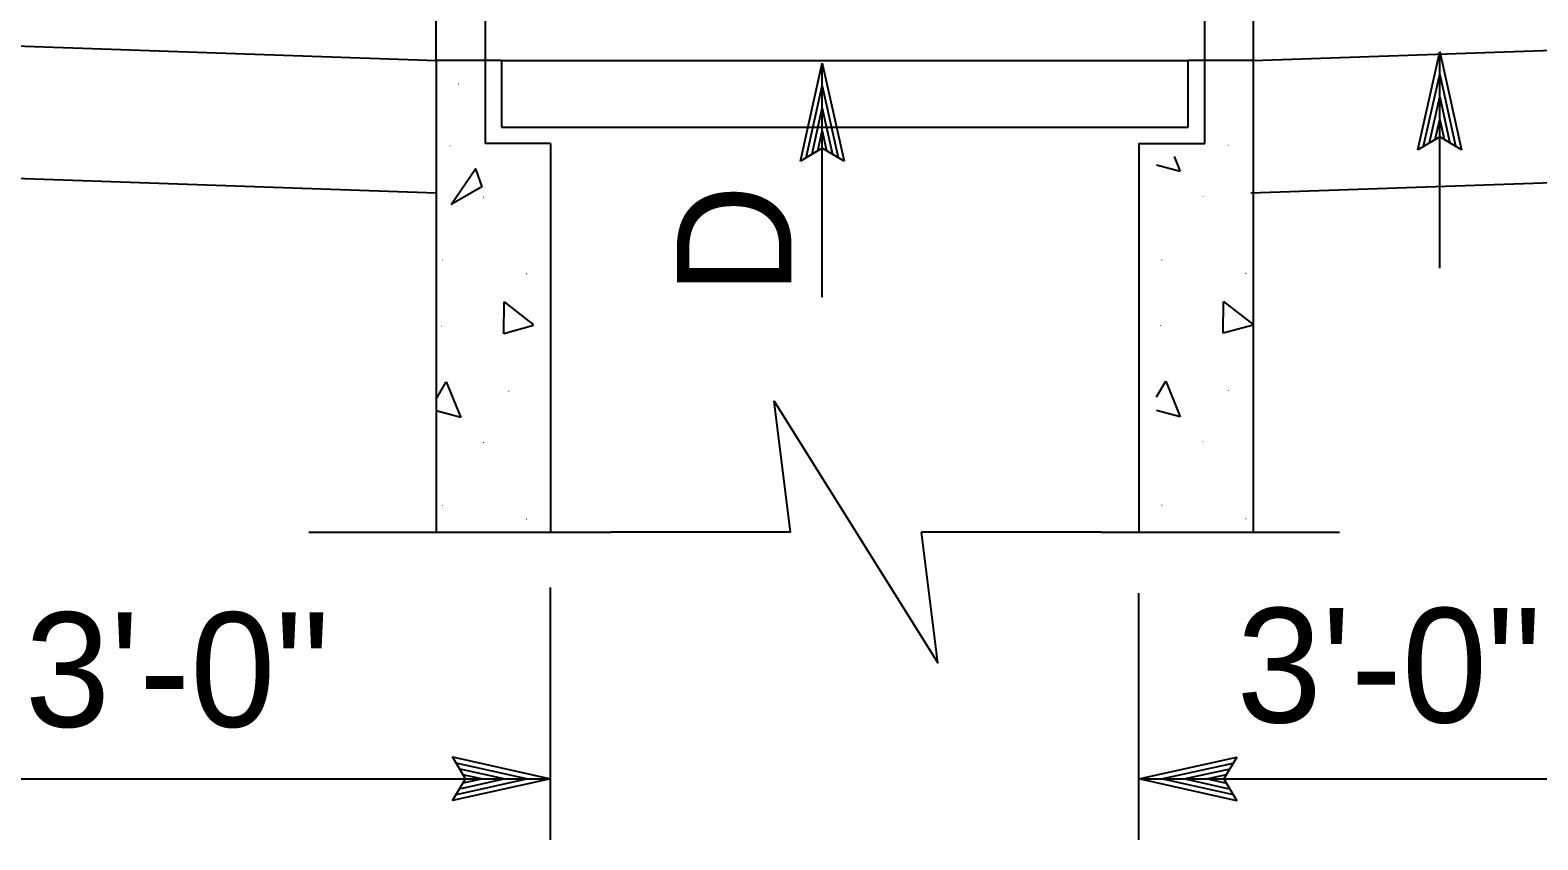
# Model space of a CAD drawing. Extents: x -894 to 866, y -472 to 714.
# Drawn here: x -38.8 to 53.3, y -354.3 to -304.8 of the extents above; entities that cross this region are included whole.
import ezdxf

# ---------------------------------------------------------------- set-up
doc = ezdxf.new("R2010")
doc.units = 0
for name, color, linetype in [('df_DETAIL-anno', 7, 'Continuous'), ('str_Concrete-A', 7, 'Continuous'), ('str_Misc-Steel-A', 7, 'Continuous')]:
    doc.layers.add(name, color=color, linetype=linetype)

msp = doc.modelspace()

# ---------------------------------------------------------------- linework, layer by layer
at = {"layer": 'df_DETAIL-anno'}
for p, q in [((8.248, -312.798), (9.588, -306.798)), ((9.588, -321.11), (9.588, -306.798)), ((9.588, -306.798), (9.588, -306.798)), ((9.588, -306.798), (10.918, -312.798)), ((46.001, -312.099), (47.341, -306.099)), ((47.341, -319.34), (47.341, -306.099)), ((47.341, -306.099), (47.341, -306.099)), ((47.341, -306.099), (48.671, -312.099)), ((46.357, -311.882), (47.341, -307.478)), ((47.345, -307.49), (48.312, -311.864)), ((8.604, -312.581), (9.587, -308.178)), ((9.591, -308.189), (10.558, -312.563)), ((8.963, -312.348), (9.586, -309.561)), ((9.586, -309.561), (10.212, -312.386)), ((46.717, -311.649), (47.339, -308.862)), ((47.339, -308.862), (47.965, -311.687)), ((47.063, -311.472), (47.338, -310.243)), ((47.338, -310.243), (47.606, -311.452)), ((9.31, -312.171), (9.584, -310.942)), ((9.584, -310.942), (9.853, -312.151)), ((47.341, -311.299), (46.001, -312.099)), ((48.671, -312.099), (47.341, -311.299)), ((9.588, -311.998), (8.248, -312.798)), ((10.918, -312.798), (9.588, -311.998)), ((46.001, -312.099), (46.001, -312.099)), ((48.671, -312.099), (48.671, -312.099)), ((8.248, -312.798), (8.248, -312.798)), ((10.917, -312.798), (10.917, -312.798)), ((-7.03, -354.286), (-7.03, -338.861)), ((28.941, -354.286), (28.941, -339.211)), ((-12.23, -350.56), (-13.03, -349.22)), ((-13.03, -349.22), (-13.03, -349.22)), ((-13.03, -349.22), (-7.03, -350.56)), ((28.941, -350.56), (34.941, -349.23)), ((34.941, -349.23), (34.141, -350.56)), ((34.941, -349.23), (34.941, -349.23)), ((-12.814, -349.576), (-8.41, -350.56)), ((-12.58, -349.935), (-9.793, -350.558)), ((-12.404, -350.282), (-11.175, -350.557)), ((30.332, -350.557), (34.706, -349.59)), ((31.704, -350.562), (34.529, -349.936)), ((33.085, -350.564), (34.294, -350.295)), ((-44.884, -350.56), (-7.03, -350.56)), ((-7.03, -350.56), (-13.03, -351.89)), ((-13.03, -351.89), (-12.23, -350.56)), ((-8.421, -350.564), (-12.796, -351.531)), ((-9.793, -350.558), (-12.618, -351.184)), ((-11.175, -350.557), (-12.383, -350.825)), ((-7.03, -350.56), (-7.03, -350.56)), ((28.941, -350.56), (66.803, -350.56)), ((34.941, -351.9), (28.941, -350.56)), ((28.941, -350.56), (28.941, -350.56)), ((34.724, -351.544), (30.321, -350.561)), ((34.491, -351.185), (31.704, -350.562)), ((34.315, -350.838), (33.085, -350.564)), ((34.141, -350.56), (34.941, -351.9)), ((-13.03, -351.89), (-13.03, -351.89)), ((34.941, -351.9), (34.941, -351.9))]:
    msp.add_line(p, q, dxfattribs=at)
at = {"layer": 'str_Concrete-A'}
for p, q in [((35.941, -293.11), (35.941, -335.47)), ((-14.03, -306.707), (-14.03, -293.21)), ((-11.03, -299.47), (-11.03, -311.71)), ((32.97, -311.71), (32.97, -299.47)), ((-44.97, -305.567), (-13.989, -306.649)), ((35.941, -306.649), (66.951, -305.566)), ((-14.03, -306.707), (-14.03, -314.712)), ((-10.03, -306.649), (-13.989, -306.649)), ((35.928, -306.649), (31.97, -306.649)), ((-7.03, -311.71), (-11.03, -311.71)), ((-7.03, -311.71), (-7.03, -335.469)), ((28.941, -311.71), (28.941, -335.47)), ((28.941, -311.71), (32.97, -311.71)), ((-44.884, -313.648), (-14.019, -314.725)), ((35.793, -314.738), (66.803, -313.655)), ((-14.03, -314.712), (-14.03, -335.469)), ((-21.811, -335.47), (-3.349, -335.47)), ((7.651, -335.47), (-3.349, -335.47)), ((26.651, -335.47), (15.651, -335.47)), ((26.65, -335.47), (41.223, -335.47))]:
    msp.add_line(p, q, dxfattribs=at)
for points in [[(31.104, -312.512), (31.478, -313.429)], [(31.478, -313.429), (30.024, -313.047)], [(-9.888, -323.347), (-9.873, -321.395)], [(-9.873, -321.395), (-8.069, -322.792)], [(34.103, -323.314), (34.118, -321.363)], [(34.118, -321.363), (35.938, -322.772)], [(-8.069, -322.85), (-9.888, -323.347)], [(35.938, -322.814), (34.103, -323.314)], [(-14.03, -327.351), (-13.403, -326.284)], [(-13.403, -326.284), (-12.513, -328.461)], [(30.024, -327.211), (30.588, -326.252)], [(30.588, -326.252), (31.478, -328.429)], [(-12.513, -328.461), (-14.03, -328.062)], [(7.651, -335.47), (6.651, -327.47), (16.651, -343.47), (15.651, -335.47)], [(31.478, -328.429), (30.024, -328.047)]]:
    msp.add_lwpolyline(points, dxfattribs=at)
msp.add_lwpolyline([(-13.104, -315.444), (-11.621, -313.267), (-11.225, -314.355)], close=True, dxfattribs=at)
at = {"layer": 'str_Misc-Steel-A'}
for p, q in [((-10.03, -306.649), (31.97, -306.649)), ((-10.03, -306.682), (-10.03, -310.722)), ((31.97, -310.722), (31.97, -306.649)), ((-10.03, -310.722), (31.97, -310.722))]:
    msp.add_line(p, q, dxfattribs=at)

# ---------------------------------------------------------------- texts
at = {"layer": 'df_DETAIL-anno'}
msp.add_text('D', height=7, rotation=90, dxfattribs=at).set_placement((7.699, -320.975))
for p in [(34.922, -347.113), (-39.165, -347.379)]:
    msp.add_text('3\'-0"', height=7, dxfattribs=at).set_placement(p)
at = {"layer": 'str_Concrete-A'}
for p in [(-12.73, -308.113), (-13.249, -311.878), (34.341, -311.85), (-11.196, -315.018), (32.795, -314.986), (-13.72, -318.884), (30.271, -318.852), (-8.576, -319.715), (35.415, -319.683), (-13.784, -322.91), (30.207, -322.878), (-9.65, -326.882), (34.341, -326.85), (-11.196, -330.018), (32.795, -329.986), (-13.72, -333.884), (30.271, -333.852), (35.415, -334.683), (-8.576, -334.715)]:
    msp.add_text('.', height=0.4, dxfattribs=at).set_placement(p)

doc.saveas('drawing.dxf')
